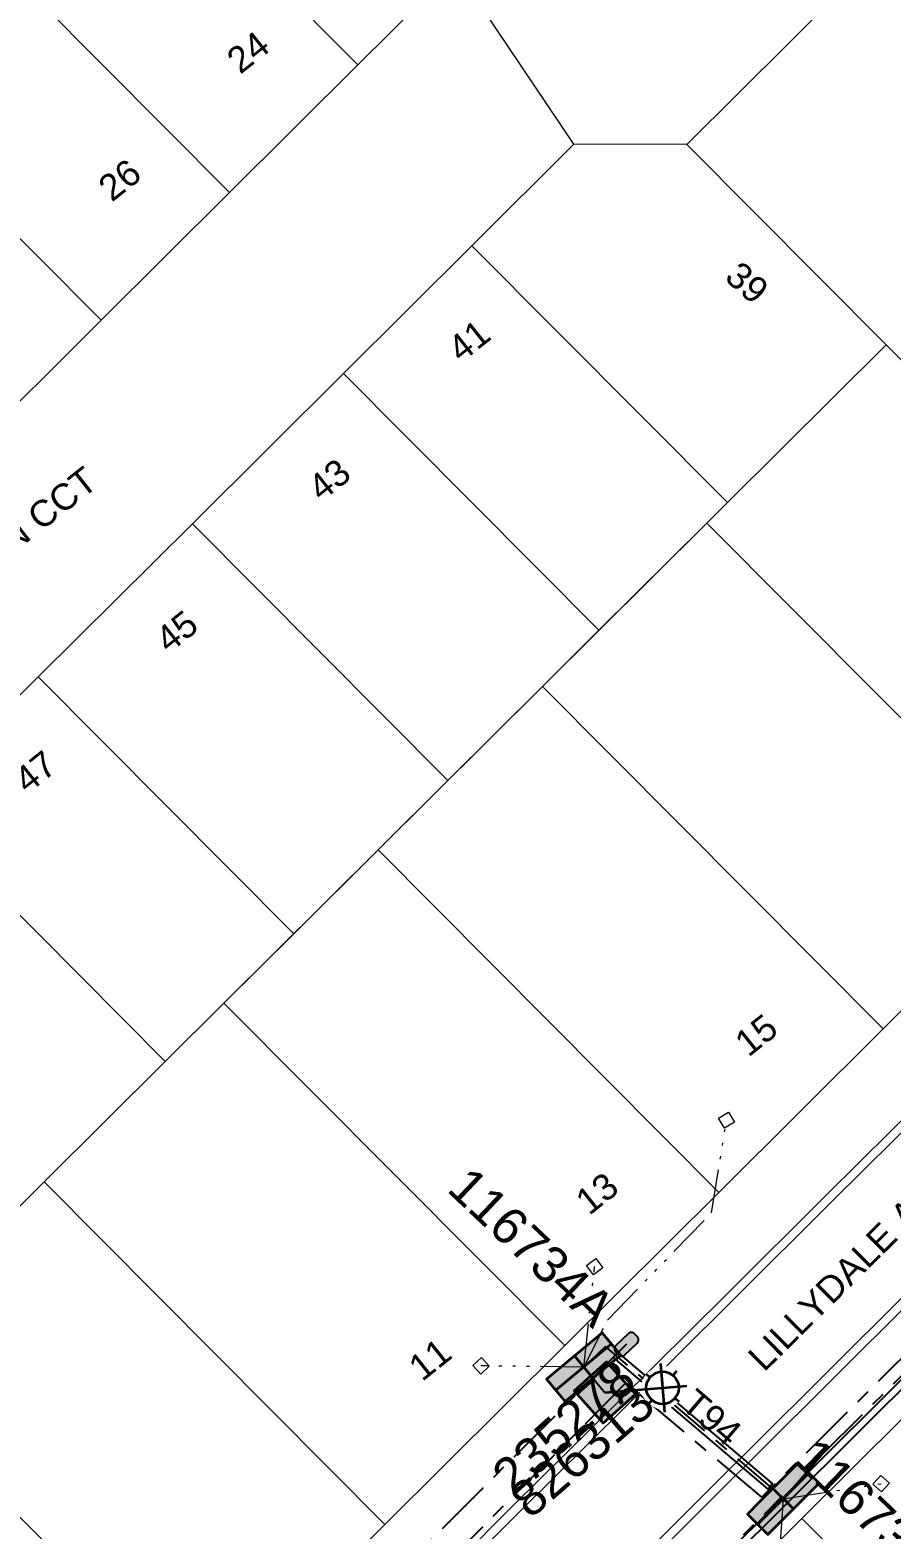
# Model space of a CAD drawing. Header units: metres. Extents: x 293418 to 294566, y 6233478 to 6234177.
# Drawn here: x 293816.1 to 293875.5, y 6233940.7 to 6234044.2 of the extents above; entities that cross this region are included whole.
import ezdxf
from ezdxf.enums import TextEntityAlignment as Align

# ---------------------------------------------------------------- set-up
doc = ezdxf.new("R2010")
doc.units = ezdxf.units.M
doc.linetypes.add('Cable Exist UG', pattern=[7, 4, -1, 1, -1])
doc.linetypes.add('PHANTOMX2', pattern=[6.6, 3, -0.75, 0.2, -0.75, 0.2, -0.75, 0.2, -0.75])
doc.layers.get('0').update_dxf_attribs({"color": 6})
doc.layers.add('_User Miscellaneous3_Roads', color=7, linetype='Continuous', lineweight=13, transparency=0.5)
for name, color, linetype, lineweight in [('_User_LV_Exist', 5, 'Continuous', 35), ('Cadastre Land Parcels_SP_EXT', 118, 'Continuous', 15), ('Cadastre Roads_SP_EXT', 218, 'Continuous', 15), ('Mains_HV_EXT', 13, 'Continuous', 25), ('Mains_LV_EXT', 163, 'Continuous', 25), ('Mains_LV_SL_EXT', 135, 'Continuous', 25), ('Services_SP_EXT', 42, 'PHANTOMX2', 20)]:
    doc.layers.add(name, color=color, linetype=linetype, lineweight=lineweight)
for name, color, linetype in [('Duct_SP_EXT', 30, 'Continuous'), ('Equip_HV_EXT', 7, 'Continuous'), ('Equip_SP_SL_EXT', 7, 'Continuous'), ('SupportsUG_SP_LV_EXT', 7, 'Continuous'), ('SupportsUG_SP_LV_SL_EXT', 7, 'Continuous')]:
    doc.layers.add(name, color=color, linetype=linetype)
doc.layers.add('Features_HIDE', color=1, linetype='Continuous', plot=False)
doc.styles.add('COLUMN_LABEL', font='arial.ttf', dxfattribs={"height": 2})
doc.styles.add('iecARIAL', font='arial.ttf', dxfattribs={"height": 2})
doc.styles.add('POLE_LABEL', font='arial.ttf', dxfattribs={"height": 2})
doc.styles.add('SL_LABEL', font='arial.ttf', dxfattribs={"height": 2})
doc.styles.get("Standard").update_dxf_attribs({"font": 'arial.ttf'})

# ---------------------------------------------------------------- blocks, each defined once
blk = doc.blocks.new('SL_LANTERN_EXT')
at = {"flags": 9}
for tag, p in [('LRATECODE', (-7.4, 0)), ('LOUTREACHVOCAB', (-7.2, 0)), ('LOUTREACH', (-7, 0)), ('LANTNUMBER', (-6.6, 0)), ('LNEW', (-6.4, 0)), ('LMASTVOCAB', (-6.2, 0)), ('LMAST', (-6, 0)), ('LLAMPVOCAB', (-5.8, 0)), ('LLAMP', (-5.6, 0)), ('LEXIST', (-5.4, 0)), ('LCHARGE3PERCENT', (-5.2, 0)), ('LCHARGE3', (-5, 0)), ('LCHARGE2PERCENT', (-4.8, 0)), ('LCHARGE2', (-4.6, 0)), ('LCHARGE1PERCENT', (-4.4, 0)), ('LCHARGE1', (-4.2, 0)), ('LCATEGORY', (-4, 0)), ('LBRACKETVOCAB', (-3.8, 0)), ('LBRACKET', (-3.6, 0)), ('LKINGHEIGHT', (-3.4, 0)), ('CREPLACE', (-3.2, 0)), ('CREMOVE', (-3, 0)), ('CNUMBER', (-2.8, 0)), ('CNEW', (-2.6, 0)), ('CEXIST', (-2.4, 0)), ('USAGE', (-2.2, 0)), ('STATE', (-2, 0)), ('OWNED_BY', (-1.8, 0)), ('ORIENTATION', (-1.6, 0)), ('OPERATING_VOLTAGE', (-1.4, 0)), ('NO_PHASES', (-1.2, 0)), ('LANTERN_TYPE', (-1, 0)), ('LANTERN_PURPOSE', (-0.8, 0)), ('CONTROL_TYPE', (-0.6, 0)), ('CONSTRUCTED_VOLTAGE', (-0.4, 0))]:
    blk.add_attdef(tag, text='', height=0.001, rotation=270, dxfattribs=at).set_placement(p, align=Align.MIDDLE_LEFT)
at = {"style": 'SL_LABEL', "flags": 9}
blk.add_attdef('STREET_CODE', text='', height=0.001, rotation=270, dxfattribs=at).set_placement((0, 0), align=Align.MIDDLE_LEFT)
at = {"flags": 1}
blk.add_attdef('Z', (0, 0), '', height=0.001, rotation=270, dxfattribs=at)
at = {"width": 0.9}
blk.add_attdef('LNUMBER', text='', height=1, dxfattribs=at).set_placement((7, -1), align=Align.MIDDLE_LEFT)
at = {"flags": 9}
for tag, p in [('LREMOVE', (0, -7.6)), ('LREPLACE', (0, -7.8)), ('LTYPE', (0, -8)), ('LTYPEVOCAB', (0, -8.2)), ('LEGEND', (0, -8.4)), ('SUBURB', (0, -8.6)), ('STREETNAME', (0, -8.8)), ('LOCATION', (0, -9)), ('NOTES', (0, -9.2)), ('MAINTAINED_BY', (0, -9.86))]:
    blk.add_attdef(tag, text='', height=0.001, dxfattribs=at).set_placement(p, align=Align.MIDDLE_LEFT)
blk.add_attdef('OPERATED_BY', (0, -9.61), '', height=0.001, dxfattribs=at)
at = {"layer": 'Features_HIDE', "width": 0.9}
blk.add_attdef('ASSET_NUM', text='', height=1, dxfattribs=at).set_placement((7, 1), align=Align.MIDDLE_LEFT)
blk.add_wipeout([(5.69, 0), (5.06, -1.06), (4, -1.69), (2.94, -1.06), (2.31, 0), (2.94, 1.06), (4, 1.69), (5.06, 1.06)])
for p, q in [((2.94, 1.06), (3.2, 0.8)), ((4, 1.69), (4, 0)), ((5.06, 1.06), (4.8, 0.8)), ((0, 0), (4, 0)), ((2.94, -1.06), (3.2, -0.8)), ((4, 0), (5.69, 0)), ((4, 0), (4, -1.69)), ((5.06, -1.06), (4.8, -0.8))]:
    blk.add_line(p, q)
blk.add_circle((4, 0), 1.12)
blk = doc.blocks.new('CCP_EXT')
at = {"flags": 9}
for tag, p in [('STATE', (0, -1.8)), ('USAGE', (0, -1.2)), ('LEGEND', (0, -1.4)), ('LIFE_SUPPORT', (0, -1.6)), ('NOTES', (0, -2))]:
    blk.add_attdef(tag, text='', height=0.2, dxfattribs=at).set_placement(p, align=Align.MIDDLE_LEFT)
blk.add_wipeout([(0, 0.57), (0.57, 0), (0, -0.57), (-0.57, 0)])
blk.add_lwpolyline([(-0.57, 0), (0, 0.57), (0.57, 0), (0, -0.57), (-0.57, 0)])
at = {"flags": 1}
blk.add_attdef('Z', (0, 0), '', height=0.2, dxfattribs=at)
at = {"flags": 9}
for tag, p in [('CCP_TYPE', (0, 0)), ('CONSTRUCTED_VOLTAGE', (0, -0.2)), ('OPERATING_VOLTAGE', (0, -0.6)), ('ORIENTATION', (0, -0.8)), ('OWNED_BY', (0, -1)), ('NO_PHASES', (0, -0.4))]:
    blk.add_attdef(tag, text='', height=0.2, dxfattribs=at).set_placement(p, align=Align.MIDDLE_LEFT)
blk = doc.blocks.new('HV_STJ_EXT')
h = blk.add_hatch(color=256)
edge = h.paths.add_edge_path()
edge.add_ellipse((-0.59, 0.13), major_axis=(0.226, 0.226), ratio=1, start_angle=45, end_angle=135)
edge.add_line((-0.91, 0.13), (-0.91, -0.13))
edge.add_ellipse((-0.59, -0.13), major_axis=(0.226, 0.226), ratio=1, start_angle=135, end_angle=225)
edge.add_line((-0.59, -0.45), (0.59, -0.45))
edge.add_ellipse((0.59, -0.13), major_axis=(-0.226, 0.226), ratio=1, start_angle=135, end_angle=225)
edge.add_line((0.91, -0.13), (0.91, 0.13))
edge.add_ellipse((0.59, 0.13), major_axis=(-0.226, 0.226), ratio=1, start_angle=225, end_angle=315)
edge.add_line((0.59, 0.45), (-0.59, 0.45))
blk.add_lwpolyline([(-0.91, 0.13), (-0.91, -0.13, 0.414214), (-0.59, -0.45), (0.59, -0.45, 0.414214), (0.91, -0.13), (0.91, 0.13, 0.414214), (0.59, 0.45), (-0.59, 0.45, 0.414214)], format="xyb", close=True)
for tag, flags, p in [('ORIENTATION', 9, (1.5, 0)), ('Z', 1, (1.5, -0.8)), ('USAGE', 9, (1.5, -0.2)), ('LEGEND', 9, (1.5, -0.4)), ('NOTES', 9, (1.5, -0.6))]:
    blk.add_attdef(tag, text='', height=0.2, dxfattribs=dict(flags=flags)).set_placement(p, align=Align.MIDDLE_LEFT)
blk = doc.blocks.new('PILLAR_EXT')
blk.add_hatch(color=256).paths.add_polyline_path([(-2.5, 1), (-2.5, -1), (2.5, -1), (2.5, 1)])
for p, q in [((-2.5, 0), (2.5, 0)), ((0, 1), (0, -1))]:
    blk.add_line(p, q)
at = {"ltscale": 10}
blk.add_line((2.5, 0), (-2.5, 0), dxfattribs=at)
blk.add_lwpolyline([(-2.5, -1), (-1.25, -1), (1.25, -1), (2.5, -1), (2.5, 1), (-2.5, 1)], close=True)
at = {"width": 0.9, "flags": 8}
blk.add_attdef('ASSET_NUM', text='', height=2, rotation=90, dxfattribs=at).set_placement((-2, 4), align=Align.MIDDLE_LEFT)
for tag, p, flags in [('OWNED_BY', (0, -0.2), 9), ('STATE', (0, -0.4), 9), ('SUPPORT_TYPE', (0, -0.6), 9), ('USAGE', (0, -0.8), 9), ('LEGEND', (0, -1), 9), ('LOCATION', (0, -1.2), 9), ('STREETNAME', (0, -1.8), 9), ('SUBURB', (0, -2), 1), ('NOTES', (0, -1.4), 9), ('PARENT', (0, -1.6), 9)]:
    blk.add_attdef(tag, p, '', height=0.2, dxfattribs=dict(flags=flags))
blk = doc.blocks.new('COLUMN_EXT')
blk.add_hatch(color=256).paths.add_polyline_path([(1.5, -1.5), (1.5, 1.5), (-1.5, 1.5), (-1.5, -1.5)])
blk.add_lwpolyline([(1.5, 1.5), (-1.5, 1.5), (-1.5, -1.5), (1.5, -1.5)], close=True)
at = {"flags": 9}
for tag, p in [('NOTES', (-1.81, 2)), ('STREETNAME', (-1.81, 1.6)), ('LOCATION', (-1.81, 1.4)), ('SUBURB', (-1.81, 1.8)), ('LEGEND', (-1.81, 1.2)), ('USAGE', (-1.81, 1)), ('COLUMN_TYPE', (-1.81, 0.4)), ('OWNED_BY', (-1.81, 0.6)), ('STATE', (-1.81, 0.8))]:
    blk.add_attdef(tag, text='', height=0.2, rotation=180, dxfattribs=at).set_placement(p, align=Align.MIDDLE_LEFT)
at = {"flags": 1}
blk.add_attdef('Z', (-1.81, 2.35), '', height=0.2, rotation=180, dxfattribs=at)
at = {"flags": 9}
for tag, style, p in [('STRUCTURE_PLANT_NUMBER', 'POLE_LABEL', (-1.81, -0.03)), ('STREET_CODE', 'COLUMN_LABEL', (-1.81, 0.2))]:
    blk.add_attdef(tag, text='', height=0.2, rotation=180, dxfattribs=dict(at, style=style)).set_placement(p, align=Align.MIDDLE_LEFT)
at = {"style": 'COLUMN_LABEL', "width": 0.9, "flags": 8}
blk.add_attdef('ASSET_NUM', text='', height=2, rotation=270, dxfattribs=at).set_placement((2, -4), align=Align.MIDDLE_LEFT)

msp = doc.modelspace()

# ---------------------------------------------------------------- linework, layer by layer
at = {"layer": '_User Miscellaneous3_Roads'}
for p, q in [((293871.042, 6233963.793, 105.522), (293878.606, 6233971.3, 105.633)), ((293871.465, 6233963.368, 105.412), (293879.029, 6233970.874, 105.523)), ((293864.121, 6233956.895, 105.421), (293871.042, 6233963.793, 105.522)), ((293864.544, 6233956.469, 105.311), (293871.465, 6233963.368, 105.412)), ((293870.37, 6233950.829, 105.314), (293877.23, 6233957.663, 105.413)), ((293856.685, 6233949.516, 105.327), (293864.121, 6233956.895, 105.421)), ((293857.108, 6233949.09, 105.217), (293864.544, 6233956.469, 105.311)), ((293870.793, 6233950.403, 105.424), (293877.654, 6233957.238, 105.523)), ((293862.801, 6233943.306, 105.215), (293870.37, 6233950.829, 105.314)), ((293863.224, 6233942.881, 105.325), (293870.793, 6233950.403, 105.424)), ((293849.387, 6233942.295, 105.191), (293856.685, 6233949.516, 105.327)), ((293849.81, 6233941.87, 105.081), (293857.108, 6233949.09, 105.217)), ((293855.589, 6233936.106, 105.122), (293862.801, 6233943.306, 105.215)), ((293856.012, 6233935.68, 105.232), (293863.224, 6233942.881, 105.325)), ((293856.012, 6233935.68, 105.232), (293863.224, 6233942.881, 105.325)), ((293844.122, 6233937.018, 105.159), (293849.387, 6233942.295, 105.191)), ((293844.546, 6233936.593, 105.049), (293849.81, 6233941.87, 105.081))]:
    msp.add_line(p, q, dxfattribs=at)
at = {"layer": 'Cadastre Land Parcels_SP_EXT', "linetype": 'Continuous'}
for points in [[(293845.432, 6234048.473), (293845.451, 6234056.253), (293831.699, 6234070.079), (293821.064, 6234059.499), (293838.696, 6234041.773), (293845.432, 6234048.473)], [(293838.696, 6234041.773), (293821.064, 6234059.499), (293813.973, 6234052.445), (293812.201, 6234050.681), (293829.834, 6234032.956), (293838.696, 6234041.773)], [(293829.834, 6234032.956), (293812.201, 6234050.681), (293805.111, 6234043.63), (293803.338, 6234041.866), (293820.972, 6234024.14), (293829.834, 6234032.956)], [(293820.972, 6234024.14), (293803.338, 6234041.866), (293794.475, 6234033.05), (293794.049, 6234032.627), (293811.683, 6234014.901), (293820.972, 6234024.14)], [(293875.132, 6234022.444), (293861.379, 6234036.271), (293853.599, 6234036.291), (293846.552, 6234029.281), (293864.183, 6234011.555), (293875.132, 6234022.444)], [(293862.771, 6234010.144), (293864.183, 6234011.555), (293846.552, 6234029.281), (293837.689, 6234020.465), (293855.323, 6234002.737), (293862.771, 6234010.144)], [(293896.168, 6233996.332), (293896.177, 6234001.287), (293875.132, 6234022.444), (293864.183, 6234011.555), (293862.771, 6234010.144), (293886.284, 6233986.503), (293896.168, 6233996.332)], [(293851.425, 6233998.86), (293855.323, 6234002.737), (293837.689, 6234020.465), (293827.266, 6234010.097), (293844.899, 6233992.369), (293851.425, 6233998.86)], [(293840.079, 6233987.576), (293844.899, 6233992.369), (293827.266, 6234010.097), (293816.631, 6233999.519), (293834.263, 6233981.791), (293840.079, 6233987.576)], [(293886.284, 6233986.503), (293862.771, 6234010.144), (293851.425, 6233998.86), (293874.939, 6233975.218), (293886.284, 6233986.503)], [(293829.443, 6233976.997), (293834.263, 6233981.791), (293816.631, 6233999.519), (293807.768, 6233990.704), (293825.4, 6233972.976), (293829.443, 6233976.997)], [(293874.939, 6233975.218), (293851.425, 6233998.86), (293840.08, 6233987.576), (293863.593, 6233963.933), (293874.939, 6233975.218)], [(293817.034, 6233964.655), (293825.4, 6233972.976), (293807.768, 6233990.704), (293796.92, 6233979.913), (293814.552, 6233962.186), (293817.034, 6233964.655)], [(293863.593, 6233963.933), (293840.08, 6233987.576), (293829.443, 6233976.997), (293852.957, 6233953.356), (293863.593, 6233963.933)], [(293852.957, 6233953.356), (293829.443, 6233976.997), (293817.034, 6233964.655), (293840.547, 6233941.014), (293852.957, 6233953.356)], [(293840.547, 6233941.014), (293817.034, 6233964.655), (293804.625, 6233952.313), (293828.138, 6233928.672), (293840.547, 6233941.014)], [(293907.02, 6233931.885), (293883.507, 6233955.527), (293869.324, 6233941.422), (293892.838, 6233917.781), (293907.02, 6233931.885)], [(293892.838, 6233917.781), (293869.324, 6233941.422), (293856.426, 6233928.594), (293879.94, 6233904.952), (293892.838, 6233917.781)]]:
    msp.add_lwpolyline(points, close=True, dxfattribs=at)
at = {"layer": 'Cadastre Roads_SP_EXT', "linetype": 'Continuous'}
msp.add_lwpolyline([(293898.275, 6233998.427), (293915.312, 6234015.373), (293910.358, 6234015.391), (293889.315, 6234036.549), (293875.556, 6234050.38), (293861.379, 6234036.271), (293875.132, 6234022.444), (293896.177, 6234001.287), (293896.168, 6233996.332), (293898.275, 6233998.427)], close=True, dxfattribs=at)
msp.add_lwpolyline([(293807.768, 6233990.704), (293816.631, 6233999.519), (293827.266, 6234010.097), (293837.689, 6234020.465), (293846.552, 6234029.281), (293853.599, 6234036.291), (293845.432, 6234048.473), (293838.696, 6234041.773), (293829.834, 6234032.956), (293820.972, 6234024.14), (293811.683, 6234014.901)], dxfattribs=at)
at = {"layer": 'Duct_SP_EXT'}
for p, q in [((293856.31, 6233952.529), (293856.465, 6233952.712)), ((293856.31, 6233952.529), (293866.979, 6233943.454)), ((293856.621, 6233952.895), (293856.465, 6233952.712)), ((293856.621, 6233952.895), (293867.29, 6233943.82)), ((293867.29, 6233943.82), (293867.134, 6233943.637)), ((293840.866, 6233915.902), (293868.034, 6233942.885)), ((293866.979, 6233943.454), (293867.134, 6233943.637)), ((293868.034, 6233942.885), (293868.203, 6233942.715)), ((293868.034, 6233942.885), (293868.203, 6233942.715)), ((293841.205, 6233915.562), (293868.372, 6233942.545)), ((293868.372, 6233942.545), (293868.203, 6233942.715)), ((293868.373, 6233942.545), (293868.203, 6233942.715))]:
    msp.add_line(p, q, dxfattribs=at)
at = {"layer": 'Mains_LV_EXT', "linetype": 'Cable Exist UG'}
for points in [[(293867.951, 6233942.943), (293855.782, 6233953.293), (293854.271, 6233951.877)], [(293840.654, 6233915.948), (293841.909, 6233917.017), (293841.909, 6233917.017), (293867.951, 6233942.943)]]:
    msp.add_lwpolyline(points, dxfattribs=at)
at = {"layer": 'Mains_LV_SL_EXT', "linetype": 'Cable Exist UG'}
msp.add_lwpolyline([(293854.271, 6233951.877), (293855.721, 6233950.129)], dxfattribs=at)
at = {"layer": 'Services_SP_EXT'}
msp.add_lwpolyline([(293868.037, 6233942.791), (293867.579, 6233936.164)], dxfattribs=at)

# ---------------------------------------------------------------- block references
at = {"layer": 'Equip_HV_EXT', "rotation": 44.25394322979498}
msp.add_blockref('HV_STJ_EXT', (293857.223, 6233953.45), dxfattribs=at)

# ---------------------------------------------------------------- texts
at = {"layer": 'Cadastre Roads_SP_EXT'}
for s, rotation, p in [('BOWEN CCT', 38.2583, (293808.809, 6234003.224)), ('LILLYDALE AVE', 44.84277, (293866.717, 6233951.479))]:
    msp.add_text(s, height=1.8, rotation=rotation, dxfattribs=at).set_placement(p)
at = {"layer": 'Features_HIDE'}
for s, rotation, p in [('24', 38.41739, (293830.575, 6234041.074)), ('26', 38.41672, (293821.712, 6234032.258)), ('39', 318.83006, (293863.904, 6234026.982)), ('41', 38.41417, (293845.811, 6234021.163)), ('43', 38.41277, (293836.168, 6234011.571)), ('45', 38.41288, (293825.639, 6234001.098)), ('47', 38.41095, (293815.89, 6233991.401)), ('15', 38.45961, (293865.634, 6233973.23)), ('13', 38.41806, (293854.643, 6233962.299)), ('11', 38.45961, (293843.12, 6233950.838))]:
    msp.add_text(s, height=1.8, rotation=rotation, dxfattribs=at).set_placement(p)
at = {"layer": 'Mains_LV_EXT'}
msp.add_text('T94', height=1.8, rotation=319.39893, dxfattribs=at).set_placement((293860.879, 6233949.121))

# ---------------------------------------------------------------- next in the draw order: block references
at = {"layer": 'Services_SP_EXT'}
for p, rotation in [((293864.127, 6233968.928), 166.2121847048096), ((293855.025, 6233958.81), 261.770936954204), ((293847.188, 6233951.959), 357.7709369780161), ((293874.798, 6233943.824), 183.0762090249123)]:
    msp.add_blockref('CCP_EXT', p, dxfattribs=dict(at, rotation=rotation))

# ---------------------------------------------------------------- next in the draw order: linework, layer by layer
at = {"layer": 'Duct_SP_EXT'}
for p, q in [((293868.034, 6233942.885), (293896.177, 6233970.965)), ((293868.373, 6233942.545), (293896.516, 6233970.626))]:
    msp.add_line(p, q, dxfattribs=at)
at = {"layer": 'Mains_HV_EXT', "linetype": 'Cable Exist UG'}
for points in [[(293933.708, 6233955.088), (293932.013, 6233955.803), (293937.758, 6233962.077), (293938.542, 6233962.997), (293938.542, 6233962.997), (293918.368, 6233983.362), (293907.291, 6233983.435), (293895.524, 6233971.639), (293892.307, 6233968.505), (293892.307, 6233968.505), (293866.555, 6233942.898), (293857.182, 6233950.779), (293829.512, 6233922.979)], [(293857.223, 6233953.45), (293834.399, 6233930.602), (293828.073, 6233924.399), (293825.409, 6233922.189), (293822.505, 6233920.289), (293820.237, 6233919.168), (293818.243, 6233918.45), (293816.75, 6233918.064), (293814.962, 6233917.756), (293814.546, 6233917.707), (293814.129, 6233917.668), (293813.709, 6233917.637), (293813.287, 6233917.616), (293812.875, 6233917.604), (293812.461, 6233917.6), (293811.09, 6233917.656), (293809.256, 6233917.86), (293808.115, 6233918.16), (293806.878, 6233918.558), (293805.617, 6233919.247), (293804.092, 6233920.302), (293789.264, 6233906.599)]]:
    msp.add_lwpolyline(points, dxfattribs=at)
at = {"layer": 'Mains_LV_EXT', "linetype": 'Cable Exist UG'}
msp.add_lwpolyline([(293868.037, 6233942.791), (293870.673, 6233945.79), (293870.673, 6233945.79), (293896.058, 6233970.95)], dxfattribs=at)
at = {"layer": 'Services_SP_EXT'}
for points in [[(293854.271, 6233951.877), (293855.904, 6233955.106), (293855.904, 6233955.106), (293863.091, 6233962.532), (293864.127, 6233968.928)], [(293854.271, 6233951.877), (293855.025, 6233958.81)], [(293854.271, 6233951.877), (293847.188, 6233951.959)], [(293868.037, 6233942.791), (293874.798, 6233943.824)]]:
    msp.add_lwpolyline(points, dxfattribs=at)

# ---------------------------------------------------------------- next in the draw order: block references
at = {"layer": '_User_LV_Exist'}
ref = msp.add_blockref('PILLAR_EXT', (293868.037, 6233942.791), dxfattribs=dict(at, rotation=225.0762090093118))
ref.add_attrib('ASSET_NUM', '116734', dxfattribs={"layer": '0', "height": 2.5, "rotation": 315.99357, "style": 'iecARIAL'}).set_placement((293869.537, 6233946.291), align=Align.MIDDLE_LEFT)
at = {"layer": 'SupportsUG_SP_LV_EXT'}
ref = msp.add_blockref('PILLAR_EXT', (293854.271, 6233951.877), dxfattribs=dict(at, rotation=39.77093684464192))
ref.add_attrib('ASSET_NUM', '116734A', dxfattribs={"layer": '0', "height": 2.5, "rotation": 316.63175, "style": 'iecARIAL'}).set_placement((293855.771, 6233955.377), align=Align.MIDDLE_RIGHT)
ref = msp.add_blockref('PILLAR_EXT', (293868.037, 6233942.791), dxfattribs=dict(at, rotation=225.0762090093118))
ref.add_attrib('ASSET_NUM', '116734', dxfattribs={"layer": '0', "height": 2.5, "rotation": 315.99357, "style": 'iecARIAL'}).set_placement((293869.537, 6233946.291), align=Align.MIDDLE_LEFT)

# ---------------------------------------------------------------- next in the draw order: block references
at = {"layer": 'Equip_SP_SL_EXT'}
ref = msp.add_blockref('SL_LANTERN_EXT', (293855.721, 6233950.129), dxfattribs=dict(at, rotation=4.565703154703017))
ref.add_attrib('ASSET_NUM', '235278', dxfattribs={"layer": '0', "height": 2.5, "rotation": 41.95377, "style": 'iecARIAL'}).set_placement((293857.221, 6233951.629), align=Align.MIDDLE_RIGHT)

# ---------------------------------------------------------------- next in the draw order: block references
at = {"layer": 'SupportsUG_SP_LV_SL_EXT'}
ref = msp.add_blockref('COLUMN_EXT', (293855.721, 6233950.129), dxfattribs=dict(at, rotation=311.800537169107))
ref.add_attrib('ASSET_NUM', '826313', dxfattribs={"layer": '0', "height": 2.5, "rotation": 41.1288, "style": 'COLUMN_LABEL'}).set_placement((293857.721, 6233950.879), align=Align.TOP_RIGHT)

# ---------------------------------------------------------------- next in the draw order: block references
at = {"layer": '_User_LV_Exist'}
ref = msp.add_blockref('SL_LANTERN_EXT', (293855.721, 6233950.129), dxfattribs=dict(at, rotation=4.565703154703016))
ref.add_attrib('ASSET_NUM', '235278', dxfattribs={"layer": '0', "height": 2.5, "rotation": 41.95377, "style": 'iecARIAL'}).set_placement((293857.221, 6233951.629), align=Align.MIDDLE_RIGHT)

# ---------------------------------------------------------------- next in the draw order: block references
ref = msp.add_blockref('PILLAR_EXT', (293854.271, 6233951.877), dxfattribs=dict(at, rotation=39.77093684464192))
ref.add_attrib('ASSET_NUM', '116734A', dxfattribs={"layer": '0', "height": 2.5, "rotation": 316.63175, "style": 'iecARIAL'}).set_placement((293855.771, 6233955.377), align=Align.MIDDLE_RIGHT)
ref = msp.add_blockref('COLUMN_EXT', (293855.721, 6233950.129), dxfattribs=dict(at, rotation=311.800537169107))
ref.add_attrib('ASSET_NUM', '826313', dxfattribs={"layer": '0', "height": 2.5, "rotation": 41.1288, "style": 'COLUMN_LABEL'}).set_placement((293857.721, 6233950.879), align=Align.TOP_RIGHT)

doc.saveas('drawing.dxf')
